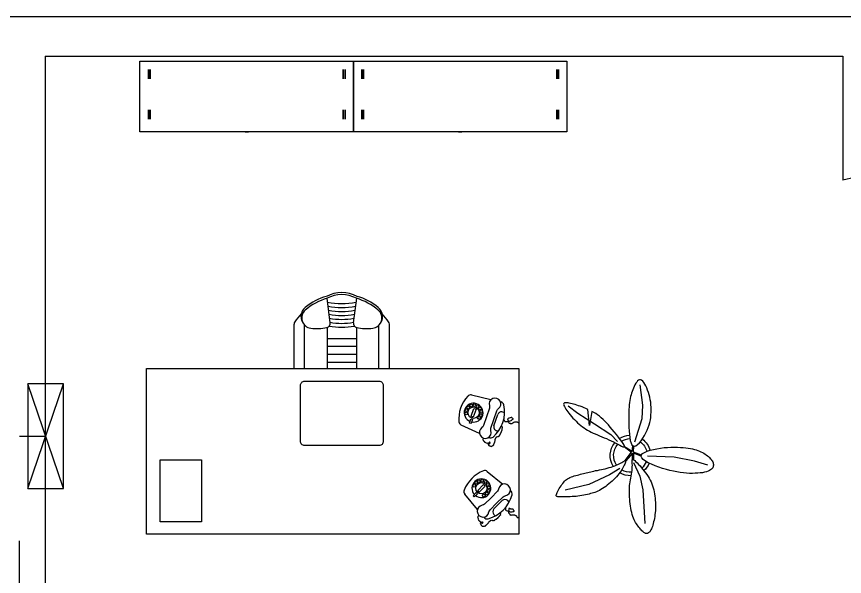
# Model space of a CAD drawing. Header units: inches. Extents: x 482566 to 494966, y -26460 to -22226.
# Drawn here: x 487428.2 to 487664.1, y -23352 to -23192.5 of the extents above; entities that cross this region are included whole.
import ezdxf

# ---------------------------------------------------------------- set-up
doc = ezdxf.new("R2010")
doc.units = ezdxf.units.IN
doc.header["$LTSCALE"] = 15
doc.header["$MEASUREMENT"] = 0
doc.linetypes.add('TRATTEGGIATA2', pattern=[9.525, 6.35, -3.175])
for name, color, linetype in [('furniture', 4, 'Continuous'), ('I-FURN', 4, 'Continuous'), ('I-WALL-FULL', 5, 'Continuous'), ('I-WALL-IN', 3, 'Continuous'), ('SUI GAS LINE', 30, 'TRATTEGGIATA2')]:
    doc.layers.add(name, color=color, linetype=linetype)

# ---------------------------------------------------------------- blocks, each defined once
blk = doc.blocks.new('asdas')
for points in [[(124.02, 1937.36), (95.08, 1820.9)], [(98.97, 1819.93), (127.9, 1936.39)], [(127.9, 1936.39), (124.02, 1937.36)], [(102.84, 1823.09), (129.85, 1931.79)], [(129.85, 1931.79), (126.94, 1932.51)], [(118.93, 1876.8), (121.35, 1876.2)], [(119.53, 1879.22), (124.38, 1878.02)], [(118.32, 1874.37), (123.18, 1873.17)], [(95.08, 1820.9), (98.97, 1819.93)], [(99.93, 1823.82), (102.84, 1823.09)]]:
    blk.add_lwpolyline(points)
for points in [[(102.84, 1823.09, 0.053571), (129.85, 1931.79)], [(114.24, 1858.01, 1.292134), (123.58, 1895.59)], [(112.83, 1892.33, 0.392563), (106.27, 1865.92)]]:
    blk.add_lwpolyline(points, format="xyb")
blk.add_circle((123.78, 1875.59), 2.5)
blk = doc.blocks.new('PLANT2')
for p, q in [((-0.98, 9.39), (-1.42, 6.75)), ((-1.42, 6.75), (-1.42, 4.99)), ((6.94, 5.43), (4.74, 4.11)), ((8.26, 6.31), (6.94, 5.43)), ((-1.42, 4.99), (-0.54, 1.91)), ((4.74, 4.11), (2.54, 2.79)), ((2.54, 2.79), (1.66, 1.91)), ((-0.49, 0.59), (-0.51, 1.38)), ((-0.28, 0.69), (-0.38, 1.4)), ((0.71, 1.31), (-0.28, 0.71)), ((-0.21, 0.55), (0.75, 1.23)), ((-8.46, -0.29), (-5.82, 0.15)), ((-5.82, 0.15), (-2.3, 0.15)), ((-1.52, 0.24), (-0.49, 0.61)), ((-1.49, 0.11), (-0.47, 0.45)), ((-0.47, 0.45), (-0.49, -0.34)), ((-0.38, -0.36), (-0.34, 0.47)), ((-0.34, 0.47), (0.48, -0.55)), ((0.56, -0.53), (-0.21, 0.57)), ((-10.22, -0.73), (-8.46, -0.29)), ((-0.54, -0.73), (-1.42, -2.49)), ((1.22, -1.61), (2.54, -2.49)), ((-1.42, -2.49), (-1.86, -4.25)), ((2.54, -2.49), (5.18, -3.81)), ((-1.86, -4.25), (-2.3, -8.65)), ((5.18, -3.81), (8.26, -4.69))]:
    blk.add_line(p, q)
for points in [[(-2, 3.16), (-2.16, 3.51), (-2.28, 3.86), (-2.38, 4.21), (-2.46, 4.54), (-2.52, 4.88), (-2.56, 5.21), (-2.58, 5.54), (-2.59, 5.87), (-2.58, 6.2), (-2.56, 6.53), (-2.53, 6.86), (-2.48, 7.18), (-2.42, 7.51), (-2.34, 7.82), (-2.25, 8.13), (-2.15, 8.44), (-2.03, 8.74), (-1.91, 9.02), (-1.77, 9.29), (-1.63, 9.52), (-1.48, 9.72), (-1.34, 9.88), (-1.19, 10), (-1.05, 10.05), (-0.92, 10.05), (-0.79, 9.99), (-0.67, 9.89), (-0.56, 9.75), (-0.45, 9.58), (-0.35, 9.38), (-0.26, 9.17), (-0.17, 8.95), (-0.09, 8.73), (-0.02, 8.51), (0.05, 8.29), (0.1, 8.05), (0.16, 7.82), (0.2, 7.57), (0.24, 7.32), (0.27, 7.05), (0.29, 6.76), (0.31, 6.47), (0.32, 6.15), (0.32, 5.82), (0.32, 5.46), (0.31, 5.09), (0.29, 4.69), (0.27, 4.26), (0.24, 3.81), (0.2, 3.35), (0.14, 2.9), (0.08, 2.47), (-0.01, 2.09), (-0.11, 1.77), (-0.24, 1.54), (-0.39, 1.4), (-0.57, 1.37), (-0.77, 1.45), (-0.98, 1.61), (-1.2, 1.84), (-1.42, 2.13), (-1.63, 2.45), (-1.83, 2.8), (-2, 3.16)], [(2.4, 3.45), (2.66, 3.75), (2.92, 4.02), (3.17, 4.27), (3.41, 4.51), (3.65, 4.73), (3.89, 4.93), (4.13, 5.11), (4.38, 5.29), (4.63, 5.44), (4.88, 5.59), (5.14, 5.72), (5.4, 3.85), (5.66, 5.96), (5.92, 6.06), (6.18, 6.15), (6.43, 6.24), (6.67, 6.32), (6.91, 6.39), (7.14, 6.46), (7.35, 6.52), (7.56, 6.57), (7.76, 6.61), (7.94, 6.65), (8.12, 6.68), (8.27, 6.7), (8.42, 6.72), (8.54, 6.72), (8.65, 6.72), (8.73, 6.7), (8.8, 6.66), (8.84, 6.61), (8.85, 6.53), (8.84, 6.44), (8.8, 6.33), (8.73, 6.2), (8.65, 6.06), (8.54, 5.9), (8.42, 5.73), (8.27, 5.55), (8.12, 5.36), (7.94, 5.16), (7.76, 4.96), (7.57, 4.76), (7.36, 4.56), (7.15, 4.37), (6.94, 4.17), (6.72, 3.99), (6.5, 3.82), (6.28, 3.66), (6.06, 3.52), (5.83, 3.38), (5.6, 3.25), (5.37, 3.13), (5.12, 3.02), (4.86, 2.9), (4.6, 2.79), (4.31, 2.68), (4.02, 2.57), (3.72, 2.46), (3.41, 2.34), (3.1, 2.23), (2.79, 2.1), (2.48, 1.97), (2.18, 1.84), (1.88, 1.7), (1.6, 1.56), (1.34, 1.44), (1.11, 1.34), (0.93, 1.26), (0.79, 1.23), (0.72, 1.25), (0.71, 1.33), (0.77, 1.47), (0.9, 1.67), (1.08, 1.92), (1.3, 2.2), (1.56, 2.5), (1.83, 2.82), (2.12, 3.14), (2.4, 3.45)], [(-3.98, 1.25), (-4.45, 1.33), (-4.9, 1.38), (-5.34, 1.42), (-5.77, 1.44), (-6.18, 1.44), (-6.57, 1.44), (-6.94, 1.42), (-7.28, 1.4), (-7.6, 1.37), (-7.89, 1.33), (-8.16, 1.29), (-8.41, 1.23), (-8.64, 1.18), (-8.86, 1.11), (-9.07, 1.04), (-9.26, 0.96), (-9.45, 0.87), (-9.63, 0.78), (-9.81, 0.69), (-9.97, 0.58), (-10.12, 0.48), (-10.26, 0.37), (-10.39, 0.26), (-10.51, 0.15), (-10.61, 0.04), (-10.7, -0.07), (-10.78, -0.18), (-10.84, -0.29), (-10.89, -0.4), (-10.92, -0.51), (-10.94, -0.62), (-10.95, -0.73), (-10.94, -0.84), (-10.92, -0.95), (-10.88, -1.05), (-10.81, -1.16), (-10.73, -1.26), (-10.61, -1.36), (-10.47, -1.45), (-10.29, -1.53), (-10.08, -1.61), (-9.84, -1.68), (-9.57, -1.75), (-9.27, -1.8), (-8.95, -1.84), (-8.61, -1.87), (-8.25, -1.89), (-7.87, -1.9), (-7.48, -1.89), (-7.07, -1.87), (-6.65, -1.83), (-6.22, -1.78), (-5.77, -1.71), (-5.31, -1.62), (-4.84, -1.51), (-4.35, -1.39), (-3.85, -1.24), (-3.36, -1.08), (-2.89, -0.9), (-2.45, -0.71), (-2.08, -0.51), (-1.78, -0.31), (-1.58, -0.12), (-1.49, 0.08), (-1.53, 0.27), (-1.67, 0.45), (-1.92, 0.62), (-2.24, 0.78), (-2.63, 0.92), (-3.06, 1.05), (-3.52, 1.16), (-3.98, 1.25)], [(-1.78, -1.61), (-1.97, -1.83), (-2.15, -2.05), (-2.33, -2.27), (-2.49, -2.5), (-2.64, -2.72), (-2.78, -2.96), (-2.91, -3.2), (-3.03, -3.44), (-3.13, -3.69), (-3.22, -3.95), (-3.3, -4.21), (-3.37, -4.48), (-3.43, -4.75), (-3.47, -5.02), (-3.51, -5.29), (-3.54, -5.57), (-3.57, -5.84), (-3.59, -6.12), (-3.6, -6.39), (-3.6, -6.66), (-3.6, -6.92), (-3.59, -7.19), (-3.57, -7.44), (-3.54, -7.69), (-3.51, -7.94), (-3.48, -8.17), (-3.43, -8.4), (-3.39, -8.61), (-3.34, -8.81), (-3.29, -8.99), (-3.23, -9.16), (-3.18, -9.31), (-3.12, -9.43), (-3.07, -9.54), (-3.01, -9.63), (-2.96, -9.71), (-2.9, -9.77), (-2.85, -9.82), (-2.79, -9.86), (-2.74, -9.89), (-2.68, -9.92), (-2.63, -9.93), (-2.57, -9.94), (-2.51, -9.94), (-2.44, -9.93), (-2.38, -9.9), (-2.3, -9.87), (-2.22, -9.82), (-2.14, -9.76), (-2.05, -9.68), (-1.95, -9.6), (-1.85, -9.5), (-1.74, -9.39), (-1.64, -9.27), (-1.53, -9.15), (-1.42, -9.01), (-1.31, -8.87), (-1.2, -8.72), (-1.09, -8.56), (-0.99, -8.39), (-0.89, -8.2), (-0.79, -8), (-0.7, -7.78), (-0.61, -7.55), (-0.53, -7.29), (-0.46, -7.02), (-0.39, -6.73), (-0.34, -6.44), (-0.28, -6.14), (-0.24, -5.85), (-0.2, -5.55), (-0.17, -5.27), (-0.15, -5), (-0.13, -4.75), (-0.12, -4.5), (-0.12, -4.26), (-0.12, -4.02), (-0.13, -3.78), (-0.15, -3.54), (-0.17, -3.29), (-0.2, -3.04), (-0.24, -2.79), (-0.27, -2.53), (-0.31, -2.28), (-0.34, -2.02), (-0.37, -1.78), (-0.38, -1.54), (-0.39, -1.31), (-0.39, -1.1), (-0.37, -0.91), (-0.36, -0.73), (-0.35, -0.59), (-0.34, -0.47), (-0.36, -0.4), (-0.4, -0.36), (-0.46, -0.36), (-0.56, -0.41), (-0.69, -0.5), (-0.84, -0.63), (-1.01, -0.79), (-1.2, -0.97), (-1.39, -1.17), (-1.59, -1.39), (-1.78, -1.61)], [(0.93, -1.68), (1.05, -1.88), (1.18, -2.08), (1.32, -2.28), (1.47, -2.49), (1.63, -2.69), (1.81, -2.9), (1.99, -3.1), (2.18, -3.29), (2.37, -3.48), (2.57, -3.66), (2.78, -3.84), (2.98, -4), (3.19, -4.15), (3.39, -4.29), (3.59, -4.42), (3.79, -4.54), (3.98, -4.64), (4.16, -4.73), (4.35, -4.82), (4.53, -4.89), (4.72, -4.95), (4.91, -5.01), (5.12, -5.07), (5.33, -5.13), (5.56, -5.18), (5.79, -5.24), (6.04, -5.29), (6.29, -5.34), (6.55, -5.38), (6.8, -5.43), (7.06, -5.46), (7.31, -5.49), (7.55, -5.52), (7.79, -5.54), (8.01, -5.55), (8.23, -5.56), (8.42, -5.56), (8.61, -5.57), (8.77, -5.57), (8.92, -5.57), (9.05, -5.57), (9.16, -5.56), (9.24, -5.55), (9.31, -5.53), (9.35, -5.5), (9.38, -5.44), (9.38, -5.37), (9.36, -5.27), (9.32, -5.15), (9.27, -5.01), (9.2, -4.84), (9.11, -4.67), (9.02, -4.49), (8.92, -4.3), (8.81, -4.12), (8.7, -3.95), (8.59, -3.8), (8.48, -3.65), (8.36, -3.52), (8.24, -3.39), (8.12, -3.28), (7.98, -3.18), (7.83, -3.09), (7.68, -3), (7.5, -2.92), (7.32, -2.85), (7.13, -2.78), (6.93, -2.72), (6.73, -2.66), (6.53, -2.6), (6.33, -2.54), (6.14, -2.49), (5.95, -2.43), (5.76, -2.38), (5.58, -2.32), (5.39, -2.27), (5.21, -2.21), (5.01, -2.16), (4.81, -2.1), (4.6, -2.05), (4.37, -1.99), (4.13, -1.94), (3.89, -1.88), (3.63, -1.82), (3.38, -1.75), (3.12, -1.69), (2.87, -1.61), (2.62, -1.53), (2.37, -1.45), (2.14, -1.36), (1.91, -1.26), (1.7, -1.17), (1.5, -1.07), (1.32, -0.98), (1.15, -0.89), (1, -0.8), (0.87, -0.72), (0.77, -0.65), (0.68, -0.6), (0.61, -0.55), (0.55, -0.53), (0.52, -0.52), (0.5, -0.54), (0.49, -0.58), (0.5, -0.65), (0.52, -0.74), (0.55, -0.86), (0.6, -0.99), (0.66, -1.15), (0.74, -1.31), (0.83, -1.49), (0.93, -1.68)]]:
    blk.add_lwpolyline(points, close=True)
for radius, start, end in [(2.64, 123.8022, 163.3846), (2.2, 56.1561, 85.8565), (2.64, 55.4621, 85.1348), (2.2, 123.3061, 164.633), (2.2, 323.0276, 39.4037), (2.64, 325.816, 37.097), (2.64, 200.5744, 226.3792), (2.2, 199.7262, 226.28), (2.2, 263.9554, 299.0217), (2.64, 266.0481, 299.6067)]:
    blk.add_arc((-0.1, 0.15), radius, start, end)
blk = doc.blocks.new('A$C129F564C')
at = {"layer": 'furniture'}
for p, q in [((0.8878, 1.0214), (0.8732, 1.1399)), ((1.0145, 1.1399), (0.9998, 1.0214)), ((0.7138, 0.8), (0.7138, 1.0154)), ((0.7638, 0.8), (0.7638, 1.0108)), ((1.1238, 0.8), (1.1238, 1.0108)), ((1.1738, 0.8), (1.1738, 1.0154)), ((0.8732, 0.9997), (0.8732, 0.8)), ((1.0145, 0.9997), (1.0145, 0.8)), ((1.0145, 0.9444), (0.8732, 0.9444)), ((1.0145, 0.9063), (0.8732, 0.9063)), ((1.0145, 0.8683), (0.8732, 0.8683)), ((1.0145, 0.8303), (0.8732, 0.8303)), ((1.5709, 0.6727), (1.6649, 0.6505)), ((1.711, 0.6397), (1.7134, 0.6391)), ((1.6793, 0.5244), (1.6976, 0.5784)), ((1.7309, 0.5871), (1.7217, 0.5902)), ((1.6094, 0.4871), (1.5213, 0.5268)), ((1.7004, 0.4972), (1.6911, 0.5003)), ((1.6548, 0.4666), (1.6526, 0.4676)), ((1.6472, 0.3032), (1.7218, 0.2417)), ((1.7583, 0.2116), (1.7602, 0.2101)), ((1.5997, 0.1197), (1.5383, 0.1942)), ((1.6789, 0.1223), (1.7192, 0.1626)), ((1.753, 0.1557), (1.7461, 0.1626)), ((1.6314, 0.0812), (1.6298, 0.0831)), ((1.6858, 0.0885), (1.6789, 0.0954))]:
    blk.add_line(p, q, dxfattribs=at)
for points in [[(1.1198, 1.083, 0.106121), (1.0145, 1.1399, 0.249834), (0.8732, 1.1399, 0.106121), (0.7678, 1.083)], [(0.7481, 1.0644, 0.042822), (0.7173, 1.0266)], [(1.1703, 1.0266, 0.042822), (1.1396, 1.0644, 0.249834)]]:
    blk.add_lwpolyline(points, format="xyb", dxfattribs=at)
for points in [[(0, 0), (0, 0.8), (1.8, 0.8), (1.8, 0)], [(1.5827, 0.6082), (1.5925, 0.6049), (1.5794, 0.5664), (1.5697, 0.5697)], [(1.5679, 0.5572), (1.5753, 0.5546), (1.5686, 0.5347), (1.5611, 0.5372)], [(0.0667, 0.0598), (0.0667, 0.3598), (0.2667, 0.3598), (0.2667, 0.0598)], [(1.6293, 0.2401), (1.6367, 0.2328), (1.6079, 0.2041), (1.6006, 0.2114)], [(1.5935, 0.2009), (1.5991, 0.1953), (1.5841, 0.1804), (1.5785, 0.186)]]:
    blk.add_lwpolyline(points, close=True, dxfattribs=at)
for points in [[(1.1244, 0.4285), (0.7644, 0.4285, -0.414214), (0.7444, 0.4485), (0.7444, 0.7195, -0.414214), (0.7644, 0.7395), (1.1244, 0.7395, -0.414214), (1.1444, 0.7195), (1.1444, 0.4485, -0.414214)], [(1.6572, 0.6088), (1.6429, 0.5668), (1.6287, 0.5249, -0.162278), (1.6214, 0.5153, 2), (1.6646, 0.5007, -0.162278), (1.6647, 0.5127), (1.6789, 0.5546), (1.6932, 0.5965, -0.162278), (1.7004, 0.6061, 2), (1.6573, 0.6208, -0.162278)], [(1.6964, 0.2077), (1.6651, 0.1764), (1.6338, 0.1451, -0.162278), (1.623, 0.1397, 2), (1.6553, 0.1075, -0.162278), (1.6606, 0.1182), (1.6919, 0.1495), (1.7233, 0.1808, -0.162278), (1.734, 0.1862, 2), (1.7018, 0.2185, -0.162278)]]:
    blk.add_lwpolyline(points, format="xyb", close=True, dxfattribs=at)
for points in [[(1.7267, 0.5549), (1.7314, 0.5454), (1.7339, 0.5446), (1.736, 0.5445), (1.7419, 0.5454), (1.744, 0.5453), (1.7457, 0.5441), (1.7474, 0.5449), (1.7495, 0.5449), (1.7528, 0.5466), (1.7549, 0.5465), (1.765, 0.5515), (1.768, 0.554), (1.7714, 0.5557), (1.7714, 0.5578), (1.7705, 0.5595), (1.7689, 0.5607), (1.7664, 0.5616), (1.7655, 0.5633), (1.7634, 0.5633), (1.7618, 0.5646), (1.7525, 0.56), (1.7504, 0.56), (1.7474, 0.5596), (1.7441, 0.5579), (1.7466, 0.5529), (1.7466, 0.5508), (1.7474, 0.5491), (1.7474, 0.547), (1.7474, 0.5449), (1.7507, 0.5382), (1.7532, 0.5373), (1.7553, 0.5373), (1.7578, 0.5364), (1.7595, 0.5352), (1.7603, 0.5335), (1.7637, 0.5352), (1.7662, 0.5343), (1.7679, 0.5351), (1.7691, 0.5368), (1.7704, 0.5385), (1.7755, 0.541), (1.7776, 0.541), (1.7809, 0.5426), (1.783, 0.5426), (1.7851, 0.5426), (1.7872, 0.5426), (1.7889, 0.5434), (1.7914, 0.5426), (1.7931, 0.5413), (1.7956, 0.5404), (1.799, 0.5379), (1.8, 0.5384)], [(1.6284, 0.4648), (1.6282, 0.4642), (1.6285, 0.4641), (1.6263, 0.4576), (1.6266, 0.4575), (1.6262, 0.4561), (1.6265, 0.456), (1.6262, 0.4551), (1.6265, 0.4549), (1.6262, 0.454), (1.6281, 0.4533), (1.6279, 0.4526), (1.6295, 0.4521), (1.6291, 0.4508), (1.6307, 0.4502), (1.6305, 0.4496), (1.6321, 0.449), (1.6319, 0.4484), (1.6329, 0.448), (1.6328, 0.4477), (1.6341, 0.4472), (1.6335, 0.4456), (1.6345, 0.4453), (1.6342, 0.4443), (1.6381, 0.443), (1.638, 0.4426), (1.6422, 0.4412), (1.6424, 0.4415), (1.6459, 0.4403), (1.6462, 0.441), (1.6566, 0.4374), (1.6567, 0.4377), (1.6581, 0.4373), (1.6583, 0.4379), (1.6593, 0.4376), (1.6596, 0.4386), (1.6599, 0.4385), (1.6609, 0.4414), (1.6606, 0.4415), (1.661, 0.4428), (1.6597, 0.4433), (1.6599, 0.4439), (1.659, 0.4443), (1.6591, 0.4446), (1.6581, 0.4449), (1.6575, 0.4433), (1.6569, 0.4435), (1.6563, 0.4419), (1.6557, 0.4421), (1.6553, 0.4411), (1.655, 0.4412), (1.6546, 0.4399), (1.6539, 0.4401), (1.6536, 0.4392), (1.6533, 0.4393), (1.6529, 0.4383), (1.6526, 0.4384), (1.6512, 0.4342), (1.6515, 0.434), (1.6511, 0.4331), (1.6518, 0.4328), (1.6515, 0.4319), (1.6534, 0.4312), (1.6532, 0.4305), (1.6555, 0.4298), (1.6553, 0.4291), (1.6585, 0.428), (1.6584, 0.4277), (1.6597, 0.4272), (1.6595, 0.4266), (1.6657, 0.4245), (1.666, 0.4251), (1.6673, 0.4247), (1.6676, 0.4256), (1.6689, 0.4252), (1.6692, 0.4262), (1.6705, 0.4257), (1.6712, 0.4277), (1.6722, 0.4274), (1.6725, 0.4284), (1.6742, 0.4278), (1.6747, 0.4294), (1.6754, 0.4292), (1.6758, 0.4305), (1.6765, 0.4303), (1.6768, 0.4313), (1.6775, 0.4311), (1.6782, 0.4333), (1.6786, 0.4332), (1.679, 0.4345), (1.6784, 0.4348), (1.679, 0.4367), (1.6793, 0.4366), (1.6798, 0.4379), (1.6804, 0.4377), (1.6818, 0.4416), (1.6824, 0.4414), (1.6839, 0.4457), (1.6835, 0.4458), (1.6842, 0.4477), (1.6839, 0.4478), (1.6851, 0.4514), (1.6848, 0.4516), (1.6852, 0.4529), (1.6849, 0.453), (1.6859, 0.4559), (1.6856, 0.456), (1.6859, 0.457), (1.6856, 0.4571), (1.6859, 0.4581), (1.6856, 0.4582), (1.6873, 0.4631), (1.6876, 0.463), (1.688, 0.4643), (1.6884, 0.4642), (1.689, 0.4662), (1.6893, 0.4661), (1.69, 0.468), (1.6907, 0.4678), (1.6911, 0.4691), (1.6914, 0.469), (1.6919, 0.4703), (1.6935, 0.4698), (1.6942, 0.4717), (1.6961, 0.4711), (1.6964, 0.4717), (1.6974, 0.4714), (1.6975, 0.4717), (1.6984, 0.4714), (1.6987, 0.472), (1.7, 0.4716), (1.7001, 0.4719), (1.7014, 0.4715), (1.702, 0.4731), (1.7026, 0.4729), (1.7029, 0.4739), (1.7039, 0.4735), (1.7043, 0.4745), (1.7046, 0.4744), (1.7051, 0.476), (1.7055, 0.4759), (1.7061, 0.4779), (1.7065, 0.4778), (1.7068, 0.4787), (1.7071, 0.4786), (1.7079, 0.4809), (1.7082, 0.4808), (1.7086, 0.4818), (1.7089, 0.4817), (1.7097, 0.484), (1.71, 0.4839), (1.7104, 0.4852), (1.7111, 0.485), (1.7151, 0.4967), (1.7154, 0.4966), (1.7157, 0.4976), (1.7161, 0.4975), (1.7167, 0.4995), (1.7171, 0.4993), (1.7175, 0.5007), (1.7178, 0.5005), (1.7186, 0.5028), (1.718, 0.5031), (1.7183, 0.504), (1.718, 0.5041), (1.7184, 0.5055), (1.7181, 0.5056), (1.7188, 0.5075), (1.7184, 0.5076), (1.721, 0.5152), (1.72, 0.5155), (1.7203, 0.5165), (1.72, 0.5166), (1.7203, 0.5176), (1.7184, 0.5182), (1.7186, 0.5189), (1.7157, 0.5199), (1.7158, 0.5202), (1.7145, 0.5207)], [(1.735, 0.1287), (1.735, 0.1181), (1.7368, 0.1162), (1.7387, 0.1153), (1.7443, 0.1134), (1.7462, 0.1124), (1.7472, 0.1106), (1.749, 0.1106), (1.7509, 0.1096), (1.7547, 0.1096), (1.7566, 0.1087), (1.7678, 0.1087), (1.7716, 0.1096), (1.7753, 0.1096), (1.7763, 0.1115), (1.7763, 0.1134), (1.7753, 0.1153), (1.7735, 0.1171), (1.7735, 0.119), (1.7716, 0.12), (1.7706, 0.1218), (1.7603, 0.1218), (1.7584, 0.1228), (1.7556, 0.1237), (1.7519, 0.1237), (1.7519, 0.1181), (1.7509, 0.1162), (1.7509, 0.1143), (1.75, 0.1124), (1.749, 0.1106), (1.749, 0.1031), (1.7509, 0.1012), (1.7528, 0.1002), (1.7547, 0.0984), (1.7556, 0.0965), (1.7556, 0.0946), (1.7594, 0.0946), (1.7613, 0.0927), (1.7631, 0.0927), (1.765, 0.0937), (1.7669, 0.0946), (1.7725, 0.0946), (1.7744, 0.0937), (1.7782, 0.0937), (1.78, 0.0927), (1.7819, 0.0918), (1.7838, 0.0909), (1.7857, 0.0909), (1.7875, 0.089), (1.7885, 0.0871), (1.7904, 0.0852), (1.7922, 0.0815), (1.7941, 0.0815), (1.796, 0.0805), (1.8, 0.0805)], [(1.6069, 0.0913), (1.6065, 0.0909), (1.6067, 0.0906), (1.6018, 0.0857), (1.6021, 0.0855), (1.6011, 0.0845), (1.6013, 0.0843), (1.6006, 0.0835), (1.6009, 0.0833), (1.6001, 0.0826), (1.6016, 0.0811), (1.6011, 0.0806), (1.6023, 0.0794), (1.6013, 0.0784), (1.6026, 0.0772), (1.6021, 0.0767), (1.6033, 0.0755), (1.6028, 0.075), (1.6035, 0.0743), (1.6033, 0.074), (1.6043, 0.073), (1.6031, 0.0718), (1.6038, 0.0711), (1.6031, 0.0704), (1.606, 0.0674), (1.6057, 0.0672), (1.6089, 0.064), (1.6092, 0.0643), (1.6118, 0.0616), (1.6123, 0.0621), (1.6201, 0.0542), (1.6204, 0.0545), (1.6214, 0.0535), (1.6219, 0.054), (1.6226, 0.0533), (1.6233, 0.054), (1.6236, 0.0538), (1.6258, 0.056), (1.6255, 0.0562), (1.6265, 0.0572), (1.6255, 0.0582), (1.626, 0.0586), (1.6253, 0.0594), (1.6255, 0.0596), (1.6248, 0.0604), (1.6236, 0.0591), (1.6231, 0.0596), (1.6219, 0.0584), (1.6214, 0.0589), (1.6206, 0.0582), (1.6204, 0.0584), (1.6194, 0.0574), (1.6189, 0.0579), (1.6182, 0.0572), (1.6179, 0.0574), (1.6172, 0.0567), (1.617, 0.0569), (1.6138, 0.0538), (1.614, 0.0535), (1.6133, 0.0528), (1.6138, 0.0523), (1.6131, 0.0516), (1.6145, 0.0501), (1.614, 0.0496), (1.6157, 0.0479), (1.6153, 0.0474), (1.6177, 0.045), (1.6175, 0.0447), (1.6184, 0.0437), (1.6179, 0.0432), (1.6226, 0.0386), (1.6231, 0.0391), (1.624, 0.0381), (1.6248, 0.0389), (1.6258, 0.0379), (1.6265, 0.0386), (1.6275, 0.0376), (1.6289, 0.0391), (1.6297, 0.0384), (1.6304, 0.0391), (1.6316, 0.0379), (1.6328, 0.0391), (1.6333, 0.0386), (1.6343, 0.0396), (1.6348, 0.0391), (1.6355, 0.0398), (1.636, 0.0393), (1.6377, 0.0411), (1.638, 0.0408), (1.6389, 0.0418), (1.6385, 0.0423), (1.6399, 0.0437), (1.6402, 0.0435), (1.6411, 0.0445), (1.6416, 0.044), (1.6446, 0.0469), (1.6451, 0.0464), (1.6482, 0.0496), (1.648, 0.0499), (1.6495, 0.0513), (1.6492, 0.0516), (1.6519, 0.0543), (1.6517, 0.0545), (1.6526, 0.0555), (1.6524, 0.0557), (1.6546, 0.0579), (1.6543, 0.0582), (1.6551, 0.0589), (1.6548, 0.0591), (1.6556, 0.0599), (1.6553, 0.0601), (1.659, 0.0638), (1.6592, 0.0635), (1.6602, 0.0645), (1.6605, 0.0643), (1.6619, 0.0657), (1.6622, 0.0655), (1.6636, 0.067), (1.6641, 0.0665), (1.6651, 0.0674), (1.6653, 0.0672), (1.6663, 0.0682), (1.6675, 0.067), (1.669, 0.0684), (1.6705, 0.067), (1.671, 0.0674), (1.6717, 0.0667), (1.6719, 0.067), (1.6727, 0.0662), (1.6732, 0.0667), (1.6741, 0.0657), (1.6744, 0.066), (1.6754, 0.065), (1.6766, 0.0662), (1.6771, 0.0657), (1.6778, 0.0665), (1.6785, 0.0657), (1.6793, 0.0665), (1.6795, 0.0662), (1.6807, 0.0675), (1.681, 0.0672), (1.6824, 0.0687), (1.6827, 0.0684), (1.6834, 0.0692), (1.6837, 0.0689), (1.6854, 0.0706), (1.6856, 0.0704), (1.6863, 0.0711), (1.6866, 0.0709), (1.6883, 0.0726), (1.6885, 0.0723), (1.6895, 0.0733), (1.69, 0.0728), (1.6988, 0.0816), (1.6991, 0.0814), (1.6998, 0.0821), (1.7, 0.0819), (1.7015, 0.0833), (1.7017, 0.0831), (1.7027, 0.0841), (1.703, 0.0838), (1.7047, 0.0855), (1.7042, 0.086), (1.7049, 0.0868), (1.7047, 0.087), (1.7056, 0.088), (1.7054, 0.0882), (1.7069, 0.0897), (1.7066, 0.0899), (1.7122, 0.0956), (1.7115, 0.0963), (1.7122, 0.097), (1.712, 0.0973), (1.7127, 0.098), (1.7113, 0.0995), (1.7118, 0.0999), (1.7096, 0.1021), (1.7098, 0.1024), (1.7088, 0.1033)]]:
    blk.add_lwpolyline(points, dxfattribs=at)
for centre, radius in [((1.5465, 0.599), 0.00669), ((1.555, 0.6129), 0.00669), ((1.5811, 0.5873), 0.0275), ((1.5687, 0.6216), 0.00669), ((1.5848, 0.6236), 0.00669), ((1.6002, 0.6184), 0.00669), ((1.6118, 0.607), 0.00669), ((1.5449, 0.5829), 0.00669), ((1.6071, 0.5617), 0.00669), ((1.6156, 0.5756), 0.00669), ((1.6173, 0.5917), 0.00669), ((1.5842, 0.2341), 0.00669), ((1.5928, 0.2479), 0.00669), ((1.6186, 0.2221), 0.0275), ((1.6066, 0.2565), 0.00669), ((1.6227, 0.2584), 0.00669), ((1.638, 0.253), 0.00669), ((1.6495, 0.2415), 0.00669), ((1.6444, 0.1963), 0.00669), ((1.6531, 0.21), 0.00669), ((1.6549, 0.2262), 0.00669), ((1.6307, 0.1877), 0.00669)]:
    blk.add_circle(centre, radius, dxfattribs=at)
for centre, radius, start, end in [((0.9438, 1.0074), 0.1602, 62.317, 117.683), ((0.9531, 0.8661), 0.2953, 106.4736, 128.8568), ((0.9438, 1.0074), 0.1502, 61.9455, 118.0545), ((0.9438, 1.4287), 0.3145, 257.44, 282.56), ((0.9345, 0.8661), 0.2953, 51.1432, 73.5264), ((0.8036, 1.0516), 0.057, 128.8568, 224.8513), ((0.8003, 1.045), 0.05, 130.5056, 262.9259), ((0.9438, 1.4096), 0.3145, 257.8911, 282.1089), ((0.9438, 1.3905), 0.3145, 258.341, 281.659), ((1.0873, 1.045), 0.05, 277.0741, 49.4944), ((1.084, 1.0516), 0.057, 315.1487, 51.1432), ((0.9438, 1.3715), 0.3145, 258.7898, 281.2102), ((0.9438, 1.3524), 0.3145, 259.2374, 280.7626), ((0.7338, 1.0154), 0.02, 145.756, 180), ((0.8679, 1.019), 0.02, 283.1474, 7.0328), ((0.9438, 1.3142), 0.3145, 258.8202, 281.1798), ((0.9438, 1.3333), 0.3145, 259.6838, 280.3162), ((1.0197, 1.019), 0.02, 172.9672, 256.8526), ((1.1538, 1.0154), 0.02, 0, 34.244), ((0.8217, 1.2171), 0.2235, 262.9259, 283.1474), ((1.066, 1.2171), 0.2235, 256.8526, 277.0741), ((1.671, 0.5573), 0.1615, 137.169, 185.299), ((1.5665, 0.6542), 0.019, 76.7496, 137.169), ((1.5811, 0.5873), 0.0455, 257.6369, 247.6634), ((1.5695, 0.5918), 0.1615, 310.8008, 11.6672), ((1.7091, 0.6206), 0.019, 11.6672, 76.7496), ((1.7156, 0.5722), 0.019, 71.234, 161.234), ((1.5291, 0.5441), 0.019, 185.299, 245.7184), ((1.6973, 0.5183), 0.019, 161.234, 251.234), ((1.6626, 0.4839), 0.019, 245.7184, 310.8008), ((1.6861, 0.1554), 0.1615, 110.935, 159.065), ((1.6351, 0.2885), 0.019, 50.5156, 110.935), ((1.6186, 0.2221), 0.0455, 231.4029, 221.4294), ((1.553, 0.2063), 0.019, 159.065, 219.4844), ((1.7481, 0.1954), 0.019, 345.4332, 50.5156), ((1.6102, 0.2312), 0.1615, 284.5668, 345.4332), ((1.7326, 0.1491), 0.019, 45, 135), ((1.6923, 0.1088), 0.019, 135, 225), ((1.6461, 0.0933), 0.019, 219.4844, 284.5668)]:
    blk.add_arc(centre, radius, start, end, dxfattribs=at)

msp = doc.modelspace()

# ---------------------------------------------------------------- linework, layer by layer
for p, q in [((487087.65, -23192.47, 6.93), (487672.65, -23192.47, 6.93)), ((487436.4, -23203.72, 6.93), (487663.65, -23203.72, 6.93)), ((487663.65, -23203.72, 6.93), (487663.65, -23239.08, 6.93))]:
    msp.add_line(p, q)
at = {"ltscale": 3}
for p, q in [((487441.61, -23297.07), (487431.39, -23297.07)), ((487431.39, -23297.07), (487431.39, -23326.93)), ((487441.61, -23326.93), (487431.39, -23297.07)), ((487431.39, -23297.07), (487431.39, -23326.93)), ((487431.39, -23326.93), (487441.61, -23297.07)), ((487441.61, -23326.93), (487441.61, -23297.07)), ((487431.39, -23326.93), (487441.61, -23326.93))]:
    msp.add_line(p, q, dxfattribs=at)
msp.add_arc((487697.8, -23380.05, 6.93), 145.04, 297.9643, 103.6166)
at = {"layer": 'I-FURN', "elevation": 3.33}
for points in [[(487463.37, -23205.17), (487524.21, -23205.17), (487524.21, -23225.33), (487463.37, -23225.33)], [(487524.21, -23205.17), (487585.05, -23205.17), (487585.05, -23225.33), (487524.21, -23225.33)]]:
    msp.add_lwpolyline(points, close=True, dxfattribs=at)
at = {"layer": 'I-FURN', "extrusion": (-1, 2.44921e-16, 2.22045e-16)}
for centre in [(23208.86, 4.68, -487465.78), (23208.86, 4.68, -487526.62), (23220.38, 4.68, -487465.78), (23220.38, 4.68, -487526.62)]:
    msp.add_circle(centre, 1.35, dxfattribs=at)
at = {"layer": 'I-FURN', "extrusion": (1, -2.44921e-16, 2.22045e-16)}
for centre in [(-23208.86, 4.68, 487466.27), (-23208.86, 4.68, 487527.11), (-23220.38, 4.68, 487466.27), (-23220.38, 4.68, 487527.11)]:
    msp.add_circle(centre, 1.35, dxfattribs=at)
at = {"layer": 'I-FURN', "extrusion": (-1, -2.44921e-16, 2.22045e-16)}
for centre in [(23208.86, 4.68, -487521.31), (23208.86, 4.68, -487582.15), (23220.38, 4.68, -487521.31), (23220.38, 4.68, -487582.15)]:
    msp.add_circle(centre, 1.35, dxfattribs=at)
at = {"layer": 'I-FURN', "extrusion": (1, 2.44921e-16, 2.22045e-16)}
for centre in [(-23208.86, 4.68, 487521.8), (-23208.86, 4.68, 487582.64), (-23220.38, 4.68, 487521.8), (-23220.38, 4.68, 487582.64)]:
    msp.add_circle(centre, 1.35, dxfattribs=at)
at = {"layer": 'I-FURN', "extrusion": (0, -1, 0)}
for centre, radius in [((487493.79, 24.43, 23225.33), 0.473), ((487493.79, 24.43, 23225.33), 0.383), ((487554.63, 24.43, 23225.33), 0.473), ((487554.63, 24.43, 23225.33), 0.383)]:
    msp.add_circle(centre, radius, dxfattribs=at)
at = {"layer": 'I-WALL-FULL'}
for p, q in [((487319.4, -23192.47, 6.93), (487663.65, -23192.47, 6.93)), ((487436.4, -23203.72, 6.93), (487618.65, -23203.72, 6.93))]:
    msp.add_line(p, q, dxfattribs=at)
at = {"layer": 'I-WALL-IN'}
msp.add_line((487436.4, -23203.72, 6.93), (487436.4, -23503.22, 6.93), dxfattribs=at)
at = {"layer": 'SUI GAS LINE'}
for p, q in [((487429, -23580), (487429, -23312)), ((487429, -23312), (487436.5, -23312))]:
    msp.add_line(p, q, dxfattribs=at)

# ---------------------------------------------------------------- block references
at = {"linetype": 'Continuous', "xscale": 0.45, "yscale": 0.45, "zscale": 0.45, "rotation": 68.26150796039104}
msp.add_blockref('asdas', (488168.39, -23587.69, 3.81), dxfattribs=at)
at = {"layer": 'furniture', "linetype": 'Continuous', "xscale": 58.9768360794328, "yscale": 58.9768360794328, "zscale": 58.9768360794328}
msp.add_blockref('A$C129F564C', (487465.2, -23339.96), dxfattribs=at)
at = {"layer": 'furniture', "xscale": -2.185394348200195, "yscale": 2.185394348200195, "zscale": 2.185394348200195, "rotation": 357.9275227287333}
msp.add_blockref('PLANT2', (487602.91, -23317.84), dxfattribs=at)

doc.saveas('drawing.dxf')
